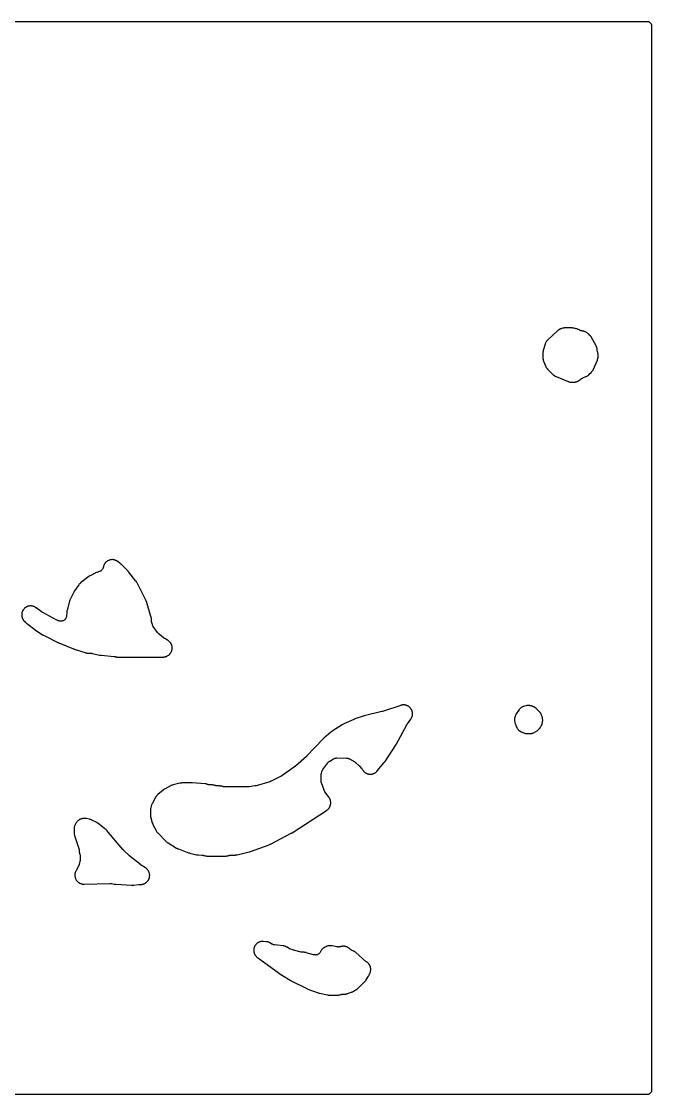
# Model space of a CAD drawing. Header units: millimetres. Extents: x 0 to 300, y 0 to 300.
# Drawn here: x 123.9 to 300.1, y -0.1 to 300.1 of the extents above; entities that cross this region are included whole.
import ezdxf

# ---------------------------------------------------------------- set-up
doc = ezdxf.new("R2010")
doc.units = ezdxf.units.MM
doc.layers.add('CUT', color=7, linetype='CONTINUOUS')

msp = doc.modelspace()

# ---------------------------------------------------------------- linework, layer by layer
at = {"layer": 'CUT'}
msp.add_lwpolyline([(1.1545, 300.0733), (298.8455, 300.0733), (298.9925, 300.0661), (299.1088, 300.0488), (299.2229, 300.0203), (299.3337, 299.9806), (299.44, 299.9303), (299.5409, 299.8699), (299.6354, 299.7998), (299.7225, 299.7208), (299.8015, 299.6337), (299.8716, 299.5392), (299.932, 299.4383), (299.9823, 299.332), (300.0219, 299.2212), (300.0505, 299.1071), (300.0678, 298.9908), (300.075, 298.8439), (300.075, 1.1545), (300.0678, 1.0075), (300.0505, 0.8912), (300.0219, 0.7771), (299.9823, 0.6663), (299.932, 0.56), (299.8716, 0.4591), (299.8015, 0.3646), (299.7225, 0.2775), (299.6354, 0.1985), (299.5409, 0.1284), (299.44, 0.068), (299.3337, 0.0177), (299.2229, -0.0219), (299.1088, -0.0505), (298.9925, -0.0678), (298.8455, -0.075), (1.1545, -0.075)], dxfattribs=at)
for points in [[(269.6963, 206.0201), (269.698, 205.9664), (269.7057, 205.8234), (269.7163, 205.7165), (269.7328, 205.6014), (269.7529, 205.4959), (269.7797, 205.3828), (269.8092, 205.2795), (269.8545, 205.1437), (269.8727, 205.0932), (270.3884, 203.7517), (270.4128, 203.6931), (270.4817, 203.5387), (270.5394, 203.4258), (270.6083, 203.3071), (270.6777, 203.2009), (270.7587, 203.0901), (270.8388, 202.9918), (270.9524, 202.8668), (270.9962, 202.821), (272.5137, 201.3175), (272.557, 201.2767), (272.675, 201.1708), (272.7674, 201.0958), (272.8713, 201.0198), (272.9706, 200.9543), (273.0815, 200.8889), (273.1868, 200.8337), (273.3306, 200.7671), (273.3852, 200.7434), (276.7703, 199.3753), (276.8218, 199.3559), (276.9602, 199.3072), (277.0656, 199.2755), (277.1811, 199.2464), (277.289, 199.2245), (277.4067, 199.2061), (277.5161, 199.1942), (277.6625, 199.185), (277.7175, 199.1828), (278.2114, 199.1743), (278.2769, 199.175), (278.4511, 199.1815), (278.5814, 199.1936), (278.7215, 199.2143), (278.8497, 199.2404), (279.0183, 199.2845), (279.0811, 199.3027), (279.1223, 199.3159), (279.1757, 199.3345), (279.3168, 199.3871), (279.4207, 199.4316), (279.5308, 199.485), (279.63, 199.539), (279.7345, 199.6025), (279.8282, 199.6656), (279.949, 199.7555), (279.9935, 199.7903), (280.3298, 200.0662), (280.3653, 200.0945), (280.3792, 200.1053), (280.4133, 200.1312), (280.4865, 200.1825), (280.4916, 200.1859), (280.6476, 200.2785), (280.6529, 200.2813), (280.7331, 200.3211), (280.7721, 200.3386), (280.7883, 200.3456), (280.8301, 200.3632), (281.7134, 200.7205), (281.7678, 200.7441), (281.9111, 200.8105), (282.0161, 200.8656), (282.1265, 200.9307), (282.2255, 200.9959), (282.329, 201.0716), (282.4211, 201.1462), (282.5388, 201.2515), (282.5819, 201.2921), (283.2817, 201.9839), (283.3224, 202.0262), (283.4281, 202.1414), (283.5031, 202.2316), (283.5793, 202.3331), (283.6451, 202.4301), (283.7111, 202.5386), (283.7671, 202.6416), (283.8349, 202.7824), (283.859, 202.8358), (284.9314, 205.3717), (284.9525, 205.4251), (285.0053, 205.5688), (285.0397, 205.6784), (285.0712, 205.7987), (285.095, 205.911), (285.1149, 206.0337), (285.1278, 206.1479), (285.1377, 206.3006), (285.1401, 206.3579), (285.1465, 206.7364), (285.1463, 206.7896), (285.1424, 206.9313), (285.1348, 207.0373), (285.1215, 207.1516), (285.1045, 207.2566), (285.0812, 207.3693), (285.055, 207.4723), (285.014, 207.6079), (284.9976, 207.6585), (284.9915, 207.6758), (284.961, 207.7709), (284.9592, 207.7772), (284.9144, 207.9716), (284.9133, 207.9781), (284.8992, 208.0754), (284.8944, 208.1222), (284.8927, 208.1415), (284.889, 208.1913), (284.8821, 208.3064), (284.8772, 208.364), (284.8606, 208.517), (284.8426, 208.6311), (284.8172, 208.7535), (284.7883, 208.8653), (284.7512, 208.9847), (284.7117, 209.0932), (284.6522, 209.2351), (284.6286, 209.2877), (284.6045, 209.3381), (284.5865, 209.3743), (284.5275, 209.4879), (284.5083, 209.5235), (283.2859, 211.6947), (283.2588, 211.7406), (283.1837, 211.8611), (283.1233, 211.949), (283.0539, 212.0411), (282.9861, 212.1232), (282.8909, 212.2285), (282.8543, 212.2673), (282.5613, 212.5639), (282.5153, 212.6081), (282.3898, 212.7224), (282.2911, 212.803), (282.1799, 212.8845), (282.0733, 212.9542), (281.9265, 213.0394), (281.8706, 213.0699), (281.5391, 213.2396), (281.4898, 213.2634), (281.3571, 213.3238), (281.2556, 213.3645), (281.1439, 213.4036), (281.0391, 213.4349), (280.9243, 213.4636), (280.8171, 213.4853), (280.6613, 213.5094), (280.6308, 213.5138), (280.6034, 213.5173), (280.5608, 213.5233), (280.4816, 213.5375), (280.4761, 213.5386), (280.3257, 213.5765), (280.1794, 213.6279), (280.1743, 213.63), (280.0993, 213.6624), (280.064, 213.6791), (280.0495, 213.6861), (280.0125, 213.7047), (279.6393, 213.8973), (279.5754, 213.9279), (279.4029, 214.0043), (279.2703, 214.054), (279.0901, 214.1096), (279.0219, 214.1285), (278.485, 214.26), (278.4161, 214.2747), (278.2315, 214.3086), (278.0916, 214.3259), (277.9044, 214.3379), (277.834, 214.3403), (275.9588, 214.3504), (275.9027, 214.3494), (275.7535, 214.3432), (275.6419, 214.3334), (275.5218, 214.3171), (275.4116, 214.2969), (275.2662, 214.2631), (275.212, 214.2492), (274.8609, 214.1502), (274.8065, 214.1335), (274.6626, 214.0854), (274.5564, 214.0443), (274.4438, 213.9944), (274.342, 213.9434), (274.2346, 213.883), (274.1381, 213.8226), (274.0369, 213.7523), (273.9466, 213.683), (273.8308, 213.5851), (273.7882, 213.5473), (271.0702, 211.0187), (271.0247, 210.9741), (270.9065, 210.8518), (270.8229, 210.7555), (270.738, 210.6466), (270.6651, 210.5419), (270.5923, 210.4247), (270.5309, 210.3129), (270.4709, 210.1885), (270.4217, 210.0709), (270.3646, 209.9108), (270.3448, 209.8502), (269.798, 208.0161), (269.7824, 207.9585), (269.7446, 207.8039), (269.722, 207.6866), (269.704, 207.5587), (269.6931, 207.4399), (269.6867, 207.281), (269.6857, 207.2213)], [(127.9919, 136.0708), (127.9448, 136.1048), (127.8171, 136.1922), (127.7182, 136.2531), (127.6082, 136.3138), (127.5039, 136.3648), (127.3885, 136.4145), (127.2798, 136.4553), (127.1601, 136.4936), (127.048, 136.5236), (126.9252, 136.5502), (126.8106, 136.5693), (126.6858, 136.5839), (126.57, 136.5918), (126.4444, 136.5942), (126.3283, 136.5909), (126.203, 136.5812), (126.0879, 136.5667), (125.9641, 136.5449), (125.8509, 136.5193), (125.7298, 136.4857), (125.6195, 136.4493), (125.5023, 136.4042), (125.3961, 136.3572), (125.2837, 136.301), (125.1826, 136.244), (125.0762, 136.1772), (124.981, 136.1107), (124.8815, 136.0339), (124.7932, 135.9585), (124.7017, 135.8724), (124.6211, 135.7889), (124.5383, 135.6944), (124.4661, 135.6034), (124.3928, 135.5014), (124.3298, 135.4039), (124.2667, 135.2952), (124.2134, 135.1921), (124.1611, 135.0778), (124.118, 134.97), (124.077, 134.8512), (124.0445, 134.7397), (124.0152, 134.6176), (123.9936, 134.5035), (123.9763, 134.379), (123.9658, 134.2634), (123.9606, 134.1379), (123.9614, 134.0218), (123.9683, 133.8963), (123.9803, 133.7808), (123.9993, 133.6566), (124.0224, 133.5428), (124.0533, 133.421), (124.0873, 133.31), (124.1298, 133.1918), (124.1744, 133.0846), (124.2281, 132.971), (124.2828, 132.8686), (124.3473, 132.7608), (124.4117, 132.6641), (124.4863, 132.563), (124.5597, 132.4731), (124.6631, 132.3581), (124.703, 132.3159), (124.9704, 132.0461), (125.0262, 131.9933), (125.2081, 131.8319), (125.2672, 131.7827), (127.5897, 129.9738), (127.6377, 129.9383), (127.7924, 129.8297), (127.8421, 129.7966), (129.9914, 128.4427), (130.0409, 128.4131), (130.2001, 128.3233), (130.251, 128.2961), (134.073, 126.3742), (134.1206, 126.3515), (134.2728, 126.2832), (134.3213, 126.2627), (138.492, 124.6061), (138.5243, 124.5938), (138.627, 124.5564), (138.6597, 124.545), (141.7299, 123.5258), (141.7841, 123.5092), (141.9294, 123.4685), (142.0398, 123.4431), (142.1604, 123.4213), (142.2727, 123.4064), (142.4231, 123.3937), (142.4796, 123.3903), (143.3818, 123.3566), (143.4238, 123.3546), (143.4402, 123.3536), (143.4798, 123.3507), (143.5623, 123.3418), (143.5946, 123.3376), (143.6766, 123.3248), (143.7156, 123.3173), (143.7317, 123.3141), (143.7728, 123.3052), (145.7228, 122.8602), (145.8055, 122.8443), (146.0686, 122.8034), (146.1522, 122.7934), (149.774, 122.4884), (149.8288, 122.4829), (149.8501, 122.4804), (149.9016, 122.4737), (150.0086, 122.4547), (150.0503, 122.4459), (150.1559, 122.4204), (150.2058, 122.4059), (150.2334, 122.3974), (150.243, 122.3944), (150.2756, 122.3842), (150.3096, 122.3741), (150.4752, 122.3275), (150.6031, 122.2989), (150.743, 122.2756), (150.8733, 122.2611), (151.0476, 122.2514), (151.1131, 122.2495), (163.0803, 122.2345), (163.1508, 122.2364), (163.3383, 122.2472), (163.4782, 122.2636), (163.663, 122.2963), (163.732, 122.3106), (164.0892, 122.3956), (164.1469, 122.4108), (164.2995, 122.4553), (164.4123, 122.4943), (164.532, 122.5425), (164.6402, 122.5925), (164.7546, 122.6524), (164.8573, 122.7129), (164.9652, 122.7838), (165.0614, 122.8542), (165.1617, 122.9355), (165.2505, 123.0151), (165.3422, 123.1059), (165.4227, 123.1939), (165.5049, 123.2934), (165.5762, 123.389), (165.6482, 123.4961), (165.7096, 123.5983), (165.7706, 123.712), (165.8216, 123.8198), (165.871, 123.9391), (165.9111, 124.0514), (165.9484, 124.1749), (165.9771, 124.2907), (166.0019, 124.4173), (166.019, 124.5354), (166.0312, 124.6638), (166.0365, 124.783), (166.0358, 124.912), (166.0293, 125.0311), (166.0158, 125.1595), (165.9975, 125.2773), (165.9713, 125.4037), (165.9414, 125.5191), (165.9028, 125.6423), (165.8616, 125.7542), (165.811, 125.8729), (165.7588, 125.9802), (165.6967, 126.0933), (165.6341, 126.1948), (165.5611, 126.3012), (165.4888, 126.396), (165.4055, 126.4946), (165.3241, 126.5818), (165.2315, 126.6717), (165.1419, 126.7504), (165.0408, 126.8306), (164.9438, 126.9), (164.8101, 126.9859), (164.7592, 127.0169), (163.9555, 127.4788), (163.8994, 127.5124), (163.8779, 127.5259), (163.823, 127.5615), (163.763, 127.6021), (163.7095, 127.6397), (163.689, 127.6547), (163.6368, 127.6942), (162.3569, 128.702), (162.3224, 128.7299), (162.3091, 128.7409), (162.2772, 128.768), (162.2126, 128.8271), (162.2083, 128.8312), (162.0866, 128.9604), (162.0827, 128.9649), (162.0275, 129.0329), (162.0024, 129.0664), (161.9922, 129.0803), (161.9664, 129.1164), (160.7674, 130.84), (160.7423, 130.8771), (160.7327, 130.8917), (160.7098, 130.9273), (160.6648, 131.0035), (160.6619, 131.0088), (160.5825, 131.1698), (160.5802, 131.1753), (160.5471, 131.2573), (160.5327, 131.2972), (160.527, 131.3137), (160.5128, 131.3563), (160.3523, 131.86), (160.3408, 131.8975), (160.3365, 131.9121), (160.3264, 131.9477), (160.3078, 132.0228), (160.3066, 132.0279), (160.2789, 132.1822), (160.2782, 132.1875), (160.2695, 132.2643), (160.2666, 132.3012), (160.2655, 132.3164), (160.2633, 132.3555), (160.2333, 132.9923), (160.2298, 133.0432), (160.2176, 133.1787), (160.2041, 133.2799), (160.1849, 133.3887), (160.1629, 133.4884), (160.128, 133.6199), (160.1138, 133.6689), (158.8257, 137.7989), (158.8102, 137.8452), (158.7664, 137.9678), (158.7298, 138.0583), (158.6763, 138.1769), (158.6553, 138.2209), (156.2214, 143.0709), (156.192, 143.1259), (156.1099, 143.2702), (156.0428, 143.3752), (155.9462, 143.5102), (155.9087, 143.5599), (153.9518, 146.0154), (153.9074, 146.068), (153.7621, 146.2303), (153.7147, 146.2803), (151.7439, 148.2423), (151.6948, 148.2884), (151.5357, 148.43), (151.4841, 148.4734), (150.8442, 148.9813), (150.7967, 149.0172), (150.6677, 149.1095), (150.5676, 149.1739), (150.4559, 149.2382), (150.35, 149.2923), (150.2325, 149.3452), (150.1217, 149.3886), (149.9996, 149.4295), (149.885, 149.4618), (149.7594, 149.4904), (149.6422, 149.5111), (149.5144, 149.5272), (149.3957, 149.5362), (149.267, 149.5395), (149.148, 149.5367), (149.0195, 149.5273), (148.9014, 149.5127), (148.7745, 149.4906), (148.6584, 149.4643), (148.5343, 149.4298), (148.4214, 149.3922), (148.3014, 149.3455), (148.1927, 149.2969), (148.0779, 149.2385), (147.9746, 149.1794), (147.8661, 149.11), (147.7692, 149.0409), (147.6681, 148.9611), (147.5785, 148.8827), (147.4859, 148.7933), (147.4044, 148.7065), (147.3211, 148.6083), (147.2487, 148.5138), (147.1755, 148.4078), (147.1128, 148.3067), (147.0504, 148.1939), (146.9981, 148.0871), (146.9472, 147.9687), (146.9057, 147.8572), (146.8668, 147.7344), (146.8365, 147.6193), (146.8054, 147.4714), (146.7737, 147.3299), (146.7241, 147.1735), (146.6624, 147.0301), (146.5868, 146.8936), (146.498, 146.7652), (146.3969, 146.6462), (146.2844, 146.5379), (146.1618, 146.4413), (146.0302, 146.3573), (145.8809, 146.2817), (145.8754, 146.2793), (145.794, 146.2454), (145.7545, 146.2307), (145.7381, 146.2248), (145.6958, 146.2102), (144.9388, 145.9597), (144.8578, 145.9297), (144.6054, 145.8254), (144.5269, 145.7897), (143.2481, 145.1505), (143.1948, 145.1222), (143.0548, 145.0432), (142.9528, 144.9787), (142.8215, 144.886), (142.7731, 144.85), (140.4494, 143.0292), (140.4056, 142.9932), (140.2911, 142.8944), (140.2088, 142.8163), (140.1238, 142.7277), (140.0493, 142.6422), (139.9555, 142.5237), (139.9214, 142.4785), (138.747, 140.8421), (138.7202, 140.8031), (138.6506, 140.6977), (138.6016, 140.6166), (138.5406, 140.506), (138.5186, 140.464), (137.566, 138.563), (137.5404, 138.5085), (137.4757, 138.3614), (137.4328, 138.2488), (137.3832, 138.0961), (137.3661, 138.0383), (136.6382, 135.3411), (136.6234, 135.2797), (136.5881, 135.1149), (136.5682, 134.99), (136.5504, 134.8225), (136.5455, 134.7595), (136.4976, 133.8542), (136.4947, 133.8094), (136.4934, 133.792), (136.4895, 133.7499), (136.4783, 133.6622), (136.4774, 133.6562), (136.4436, 133.4916), (136.397, 133.3421), (136.3358, 133.198), (136.2605, 133.0607), (136.1719, 132.9315), (136.071, 132.8118), (135.9585, 132.7028), (135.8358, 132.6055), (135.7041, 132.5208), (135.5645, 132.4498), (135.4186, 132.3929), (135.2677, 132.3509), (135.1134, 132.3241), (134.9572, 132.3128), (134.8007, 132.3171), (134.6341, 132.3384), (134.6281, 132.3394), (134.5415, 132.3572), (134.5004, 132.3672), (134.4835, 132.3716), (134.4402, 132.3833), (134.1879, 132.4549), (134.1412, 132.4689), (134.1232, 132.4745), (134.0796, 132.4888), (133.9897, 132.5224), (133.9547, 132.5366), (133.8668, 132.575), (133.8255, 132.5951), (133.8086, 132.6036), (133.7654, 132.626), (129.6861, 134.8181), (129.6554, 134.8349), (129.6435, 134.8416), (129.6149, 134.8581), (129.556, 134.8943), (129.5331, 134.909), (129.4757, 134.9475), (129.4488, 134.9667), (129.4378, 134.9747), (129.4097, 134.9956)], [(160.0347, 80.0041), (160.0202, 79.9321), (159.9875, 79.7393), (159.9718, 79.5933), (159.9629, 79.398), (159.9618, 79.3246), (159.9819, 78.0373), (159.9839, 77.9855), (159.992, 77.8474), (160.0026, 77.7442), (160.0188, 77.6331), (160.0383, 77.5312), (160.0701, 77.3967), (160.0831, 77.3465), (160.4781, 75.9467), (160.4953, 75.8909), (160.5447, 75.7436), (160.5872, 75.6349), (160.6506, 75.4931), (160.6758, 75.4405), (161.5204, 73.7757), (161.5502, 73.7205), (161.6336, 73.5755), (161.7018, 73.4701), (161.7814, 73.3601), (161.8602, 73.2624), (161.9718, 73.1379), (162.0149, 73.0923), (164.3805, 70.7172), (164.4321, 70.6685), (164.5731, 70.5427), (164.6844, 70.4547), (164.8393, 70.3464), (164.8986, 70.3076), (167.2604, 68.8567), (167.3128, 68.8263), (167.4543, 68.749), (167.5632, 68.6963), (167.7117, 68.6336), (167.768, 68.6115), (170.6182, 67.5739), (170.6785, 67.5538), (170.8708, 67.4951), (170.932, 67.4781), (172.8227, 67.009), (172.883, 66.9956), (173.0445, 66.9643), (173.1667, 66.947), (173.3305, 66.9324), (173.3921, 66.9285), (174.3323, 66.8933), (174.3728, 66.8914), (174.3886, 66.8904), (174.4268, 66.8877), (174.5064, 66.8793), (174.5119, 66.8786), (174.6718, 66.8507), (174.6772, 66.8495), (174.7549, 66.8304), (174.7918, 66.82), (174.8069, 66.8156), (174.8458, 66.8037), (174.971, 66.7638), (175.028, 66.7472), (175.181, 66.7067), (175.2972, 66.6821), (175.424, 66.6616), (175.5421, 66.6486), (175.7, 66.639), (175.7593, 66.6369), (177.6632, 66.6155), (177.6727, 66.6154), (177.706, 66.6153), (177.7175, 66.6153), (180.9612, 66.6356), (181.0174, 66.6373), (181.1672, 66.6453), (181.2792, 66.6565), (181.3997, 66.6744), (181.5101, 66.696), (181.6557, 66.7318), (181.71, 66.7465), (181.9287, 66.8112), (181.9662, 66.8219), (181.9808, 66.8258), (182.0163, 66.8351), (182.0911, 66.8521), (182.0963, 66.8531), (182.25, 66.8776), (182.2552, 66.8782), (182.3316, 66.8853), (182.3683, 66.8876), (182.3834, 66.8883), (182.4223, 66.8898), (183.6264, 66.9238), (183.6855, 66.927), (183.8427, 66.9392), (183.9602, 66.9542), (184.1154, 66.9818), (184.1734, 66.9936), (187.5744, 67.7741), (187.6486, 67.7936), (187.8812, 67.8629), (187.954, 67.8871), (193.1652, 69.8096), (193.2375, 69.839), (193.4631, 69.9393), (193.5334, 69.9734), (199.3386, 73.0218), (199.3863, 73.0482), (199.5352, 73.1353), (199.5817, 73.1639), (209.2119, 79.3965), (209.2619, 79.4307), (209.3929, 79.5252), (209.4875, 79.601), (209.5855, 79.688), (209.6719, 79.7729), (209.7607, 79.8693), (209.8381, 79.9625), (209.9167, 80.0675), (209.9844, 80.168), (210.052, 80.2803), (210.1091, 80.3871), (210.1651, 80.5057), (210.2112, 80.6177), (210.2549, 80.7413), (210.2894, 80.8574), (210.3204, 80.9848), (210.3431, 81.1038), (210.3611, 81.2336), (210.3717, 81.3543), (210.3765, 81.4853), (210.3749, 81.6065), (210.3665, 81.7373), (210.3526, 81.8577), (210.3311, 81.987), (210.3051, 82.1053), (210.2706, 82.2318), (210.2329, 82.3469), (210.1859, 82.4693), (210.1367, 82.58), (210.0776, 82.697), (210.0175, 82.8022), (209.9305, 82.9382), (209.8966, 82.9884), (208.7499, 84.5957), (208.726, 84.6301), (208.7168, 84.6436), (208.695, 84.6765), (208.6519, 84.7469), (208.649, 84.7518), (208.5717, 84.9004), (208.5693, 84.9055), (208.5364, 84.9812), (208.5219, 85.018), (208.5161, 85.0332), (208.5017, 85.0725), (207.7747, 87.1251), (207.7583, 87.1736), (207.7522, 87.1925), (207.7381, 87.2386), (207.7126, 87.3362), (207.7111, 87.3429), (207.6765, 87.5444), (207.6758, 87.5512), (207.6672, 87.6517), (207.6652, 87.6999), (207.6647, 87.7198), (207.664, 87.7709), (207.6651, 89.1323), (207.6656, 89.1759), (207.666, 89.1929), (207.6676, 89.234), (207.6739, 89.3199), (207.6745, 89.3257), (207.6999, 89.4984), (207.7011, 89.5041), (207.7198, 89.5881), (207.7302, 89.628), (207.7346, 89.6443), (207.7467, 89.6863), (207.9122, 90.2373), (207.9273, 90.2851), (207.9334, 90.3036), (207.9489, 90.3483), (207.9852, 90.4403), (207.9878, 90.4464), (208.0766, 90.6261), (208.0799, 90.6319), (208.131, 90.7166), (208.1571, 90.756), (208.1681, 90.7721), (208.1969, 90.8132), (209.544, 92.6754), (209.5717, 92.7127), (209.5827, 92.727), (209.6097, 92.7615), (209.669, 92.8314), (209.6732, 92.836), (209.7957, 92.9596), (209.9303, 93.0699), (209.9354, 93.0736), (210.0105, 93.126), (210.0474, 93.1496), (210.0628, 93.1592), (210.1025, 93.1832), (211.1933, 93.8242), (211.2287, 93.8445), (211.2425, 93.8522), (211.2764, 93.8706), (211.3483, 93.9066), (211.3533, 93.9089), (211.4944, 93.9678), (211.6303, 94.0105), (211.7696, 94.0407), (211.9213, 94.0595), (211.9267, 94.06), (212.0071, 94.0644), (212.0456, 94.0652), (212.0614, 94.0654), (212.1022, 94.0653), (214.7642, 94.0311), (214.8104, 94.03), (214.8283, 94.0293), (214.8718, 94.027), (214.9625, 94.0189), (214.9687, 94.0182), (215.1392, 93.9894), (215.2946, 93.9465), (215.4557, 93.8836), (215.4614, 93.8811), (215.5434, 93.8415), (215.5819, 93.8211), (215.5976, 93.8125), (215.6379, 93.7898), (217.0709, 92.9576), (217.1123, 92.9328), (217.1282, 92.923), (217.1666, 92.8986), (217.2447, 92.8443), (217.2748, 92.8222), (217.3499, 92.7639), (217.3847, 92.7346), (217.3989, 92.7223), (217.4349, 92.6903), (218.2476, 91.9473), (218.2797, 91.9173), (218.292, 91.9055), (218.3233, 91.8746), (218.3577, 91.84), (218.3883, 91.8084), (218.4, 91.796), (218.4298, 91.7637), (219.0728, 91.0488), (219.1002, 91.0176), (219.1107, 91.0054), (219.1358, 90.9754), (219.1862, 90.911), (219.1895, 90.9066), (219.2823, 90.7692), (219.3006, 90.7393), (219.3332, 90.6887), (219.4235, 90.5563), (219.4962, 90.4604), (219.5799, 90.3608), (219.6618, 90.2727), (219.755, 90.182), (219.8453, 90.1025), (219.9471, 90.0215), (220.0449, 89.9515), (220.1544, 89.8811), (220.2587, 89.8213), (220.3746, 89.7622), (220.4844, 89.7131), (220.6057, 89.6659), (220.7198, 89.628), (220.8452, 89.5932), (220.9625, 89.5669), (221.0908, 89.5448), (221.2101, 89.5304), (221.34, 89.5213), (221.4602, 89.5189), (221.5903, 89.5228), (221.7101, 89.5325), (221.8391, 89.5494), (221.9574, 89.571), (222.0841, 89.6008), (222.1997, 89.6341), (222.3227, 89.6764), (222.4344, 89.7211), (222.5526, 89.7755), (222.6592, 89.8312), (222.7714, 89.8971), (222.8718, 89.9632), (222.9769, 90.04), (223.0702, 90.1158), (223.167, 90.2028), (223.2523, 90.2875), (223.3602, 90.406), (223.3995, 90.4514), (225.3502, 92.8223), (225.3919, 92.876), (225.5188, 93.0494), (225.5574, 93.1053), (228.6316, 97.8463), (228.6547, 97.8835), (228.7259, 98.0026), (228.7477, 98.0406), (231.67, 103.3615), (231.6956, 103.4066), (231.7058, 103.424), (231.7327, 103.4683), (231.7632, 103.517), (231.7914, 103.5605), (231.8025, 103.5773), (231.832, 103.62), (232.7692, 104.94), (232.8016, 104.988), (232.8848, 105.118), (232.9425, 105.2185), (232.9995, 105.3301), (233.0472, 105.4356), (233.0932, 105.5522), (233.1305, 105.6618), (233.1651, 105.7823), (233.1916, 105.895), (233.2144, 106.0182), (233.23, 106.133), (233.2408, 106.2578), (233.2452, 106.3735), (233.2439, 106.4988), (233.2372, 106.6145), (233.2238, 106.7391), (233.206, 106.8535), (233.1807, 106.9762), (233.1519, 107.0884), (233.1149, 107.2081), (233.0754, 107.317), (233.027, 107.4326), (232.9772, 107.5371), (232.9179, 107.6475), (232.8583, 107.7468), (232.7886, 107.851), (232.7197, 107.944), (232.6403, 108.041), (232.5627, 108.127), (232.4744, 108.2159), (232.3889, 108.294), (232.2924, 108.3739), (232.1997, 108.4434), (232.096, 108.5137), (231.9971, 108.5739), (231.887, 108.6338), (231.7828, 108.6843), (231.6674, 108.7333), (231.5588, 108.7735), (231.4393, 108.8112), (231.3273, 108.8407), (231.2047, 108.8667), (231.0904, 108.8852), (230.9659, 108.8993), (230.8503, 108.9067), (230.725, 108.9088), (230.6093, 108.905), (230.4844, 108.8949), (230.3695, 108.8801), (230.2462, 108.858), (230.1333, 108.8321), (229.9847, 108.7904), (229.9294, 108.7735), (224.8783, 107.0894), (224.8423, 107.0778), (224.8283, 107.0734), (224.7921, 107.0626), (224.7517, 107.051), (224.7153, 107.041), (224.7011, 107.0372), (224.6645, 107.0279), (219.7305, 105.8319), (219.6818, 105.819), (219.5285, 105.7749), (219.4804, 105.76), (217.1436, 104.9809), (217.0847, 104.9595), (216.8999, 104.8869), (216.8421, 104.8625), (213.9966, 103.5699), (213.9191, 103.5313), (213.6785, 103.4003), (213.604, 103.3562), (210.7639, 101.5327), (210.6967, 101.4863), (210.4892, 101.3322), (210.4254, 101.2813), (208.4576, 99.6005), (208.4112, 99.5587), (208.268, 99.4229), (208.2239, 99.3788), (203.7315, 94.6514), (203.7051, 94.6243), (203.6948, 94.6138), (203.6679, 94.5872), (203.6377, 94.5581), (203.6103, 94.5321), (203.5995, 94.5221), (203.5715, 94.4966), (200.5284, 91.7905), (200.4884, 91.756), (200.4727, 91.7428), (200.4316, 91.7094), (200.3856, 91.6731), (200.3436, 91.6409), (200.3271, 91.6287), (200.2842, 91.5978), (196.671, 89.0759), (196.6166, 89.0394), (196.5952, 89.0255), (196.5394, 88.991), (196.4769, 88.9538), (196.4199, 88.9214), (196.3976, 88.9091), (196.3395, 88.8787), (193.6974, 87.558), (193.66, 87.5399), (193.6454, 87.533), (193.6096, 87.5166), (193.5339, 87.4851), (193.5038, 87.4734), (193.4266, 87.4454), (193.3893, 87.4333), (193.3738, 87.4285), (193.334, 87.4166), (189.4911, 86.3177), (189.4395, 86.3038), (189.4194, 86.2986), (189.3674, 86.2862), (189.3095, 86.2734), (189.2571, 86.2625), (189.2367, 86.2586), (189.1841, 86.2493), (187.5568, 85.9872), (187.5209, 85.9818), (187.5069, 85.9798), (187.4729, 85.9754), (187.4016, 85.9683), (187.3735, 85.9661), (187.3019, 85.9619), (187.2676, 85.9609), (187.2535, 85.9606), (187.2171, 85.9603), (180.8258, 85.9723), (180.7796, 85.973), (180.7617, 85.9735), (180.7182, 85.9753), (180.6275, 85.9824), (180.6213, 85.9831), (180.439, 86.0117), (180.433, 86.013), (180.3444, 86.0339), (180.3025, 86.0456), (180.2853, 86.0506), (180.2411, 86.0641), (180.1267, 86.1007), (180.0744, 86.1162), (179.9342, 86.1541), (179.8277, 86.1778), (179.7115, 86.1981), (179.6034, 86.212), (179.4587, 86.224), (179.4043, 86.2272), (178.6174, 86.2564), (178.576, 86.2584), (178.5599, 86.2594), (178.5209, 86.2622), (178.4396, 86.2709), (178.4341, 86.2716), (178.2812, 86.2987), (178.1314, 86.3397), (178.1166, 86.3445), (178.0842, 86.3553), (178.0618, 86.3631), (178.031, 86.3733), (177.8658, 86.4253), (177.7399, 86.4577), (177.602, 86.4852), (177.4735, 86.5037), (177.3011, 86.519), (177.2362, 86.523), (176.595, 86.5452), (176.5536, 86.5471), (176.5376, 86.5481), (176.4986, 86.5508), (176.4175, 86.5592), (176.4119, 86.5599), (176.2592, 86.5865), (176.1096, 86.627), (176.1043, 86.6288), (176.0261, 86.6559), (176.0037, 86.6642), (175.9622, 86.6788), (175.8435, 86.7181), (175.7377, 86.7479), (175.6048, 86.7787), (175.4857, 86.8001), (175.3259, 86.8206), (175.2657, 86.8268), (171.6218, 87.1079), (171.5648, 87.1109), (171.3841, 87.1162), (171.3269, 87.1165), (168.815, 87.0707), (168.7507, 87.0678), (168.5795, 87.0555), (168.4517, 87.0394), (168.2829, 87.0088), (168.2198, 86.9956), (166.3547, 86.553), (166.2864, 86.5347), (166.1059, 86.4804), (165.9731, 86.4318), (165.8003, 86.3567), (165.7364, 86.3267), (164.0413, 85.4682), (163.9779, 85.4337), (163.8118, 85.3365), (163.6917, 85.2563), (163.5386, 85.14), (163.4824, 85.0946), (162.0747, 83.8857), (162.0353, 83.8502), (161.9322, 83.7535), (161.8581, 83.6775), (161.7817, 83.5919), (161.7147, 83.5097), (161.6461, 83.4177), (161.5866, 83.3299), (161.5125, 83.2096), (161.4857, 83.1638), (160.4398, 81.2833), (160.4139, 81.2341), (160.3479, 81.1012), (160.303, 80.9993), (160.2596, 80.8869), (160.2244, 80.7813), (160.184, 80.6386), (160.1701, 80.5847)], [(261.7864, 104.5389), (261.7888, 104.4818), (261.7988, 104.3298), (261.8118, 104.2162), (261.8316, 104.0942), (261.8553, 103.9824), (261.8866, 103.8627), (261.9208, 103.7537), (261.9732, 103.6107), (261.9942, 103.5576), (262.3564, 102.6989), (262.3821, 102.6422), (262.4545, 102.4927), (262.5145, 102.3835), (262.5856, 102.2689), (262.6566, 102.1666), (262.7392, 102.06), (262.8205, 101.9656), (262.9136, 101.8681), (263.0043, 101.7826), (263.107, 101.6954), (263.206, 101.6197), (263.3173, 101.5436), (263.4236, 101.4786), (263.5422, 101.4144), (263.6547, 101.3609), (263.808, 101.2974), (263.8662, 101.275), (264.5662, 101.0269), (264.6307, 101.0061), (264.8041, 100.9555), (264.9361, 100.9249), (265.0805, 100.8999), (265.2151, 100.8844), (265.3953, 100.8739), (265.463, 100.8719), (265.9801, 100.871), (266.0436, 100.8726), (266.2127, 100.8813), (266.339, 100.8945), (266.4747, 100.916), (266.5989, 100.9425), (266.7316, 100.9782), (266.8523, 101.0177), (266.9805, 101.0672), (267.0963, 101.1192), (267.2468, 101.1966), (267.3024, 101.2271), (267.9093, 101.5808), (267.9533, 101.6077), (268.0689, 101.6819), (268.1532, 101.7412), (268.2415, 101.8093), (268.3204, 101.8757), (268.4215, 101.9685), (268.4587, 102.0041), (268.5618, 102.1073), (268.6027, 102.1502), (268.7089, 102.2674), (268.7841, 102.3592), (268.8781, 102.4862), (268.9122, 102.5348), (269.143, 102.8814), (269.1713, 102.9258), (269.2439, 103.046), (269.2944, 103.1385), (269.3446, 103.2409), (269.3868, 103.3374), (269.4373, 103.4684), (269.4552, 103.518), (269.4947, 103.6355), (269.5128, 103.6945), (269.5571, 103.8527), (269.5841, 103.973), (269.6067, 104.1045), (269.6213, 104.2269), (269.6323, 104.3908), (269.6349, 104.4523), (269.6384, 104.677), (269.6379, 104.7357), (269.6327, 104.8921), (269.6231, 105.0091), (269.6065, 105.135), (269.5855, 105.2505), (269.5567, 105.3742), (269.5245, 105.4871), (269.4743, 105.6352), (269.4541, 105.6903), (269.2594, 106.184), (269.2363, 106.2387), (269.171, 106.3828), (269.1168, 106.4884), (269.0525, 106.5996), (268.9881, 106.6993), (268.9131, 106.8036), (268.8392, 106.8965), (268.7347, 107.0152), (268.6944, 107.0587), (268.2029, 107.5641), (268.1598, 107.6063), (268.0421, 107.7157), (267.9498, 107.7933), (267.8217, 107.8903), (267.7728, 107.9255), (267.3196, 108.2344), (267.2724, 108.265), (267.1446, 108.3436), (267.0461, 108.398), (266.9368, 108.4518), (266.8336, 108.4967), (266.6935, 108.5501), (266.6405, 108.5689), (266.5252, 108.6067), (266.4655, 108.6245), (266.3051, 108.6681), (266.1831, 108.6944), (266.0499, 108.716), (265.926, 108.7296), (265.7601, 108.739), (265.6978, 108.7409), (265.6557, 108.7412), (265.6061, 108.7404), (265.4741, 108.7356), (265.3753, 108.7279), (265.2688, 108.7152), (265.171, 108.6993), (265.0417, 108.6729), (264.9933, 108.662), (264.514, 108.5432), (264.4512, 108.5259), (264.2852, 108.475), (264.1629, 108.4302), (264.0334, 108.3746), (263.9167, 108.3168), (263.7759, 108.2371), (263.6678, 108.1682), (263.5409, 108.0774), (263.4423, 107.9987), (263.3402, 107.908), (263.2505, 107.8194), (263.1585, 107.7185), (263.0785, 107.621), (262.979, 107.4856), (262.943, 107.4338), (262.2647, 106.4019), (262.2361, 106.3563), (262.1628, 106.233), (262.112, 106.1381), (262.0617, 106.0331), (262.0195, 105.9341), (261.9694, 105.7998), (261.9517, 105.749), (261.9128, 105.6284), (261.8942, 105.565), (261.8494, 105.3947), (261.8229, 105.2652), (261.8019, 105.1238), (261.7898, 104.9922), (261.7832, 104.8163), (261.7826, 104.7503)], [(139.2761, 62.7054), (139.2437, 62.655), (139.1606, 62.5186), (139.1035, 62.4132), (139.0474, 62.2962), (139.0011, 62.1857), (138.957, 62.0638), (138.9219, 61.9492), (138.8901, 61.8235), (138.8666, 61.7059), (138.8476, 61.5777), (138.836, 61.4584), (138.8298, 61.3289), (138.8301, 61.209), (138.8369, 61.0795), (138.8492, 60.9603), (138.8689, 60.8321), (138.893, 60.7148), (138.9253, 60.5892), (138.961, 60.4748), (139.0057, 60.3531), (139.0526, 60.2428), (139.1093, 60.1261), (139.167, 60.0211), (139.235, 59.9107), (139.3029, 59.8119), (139.3815, 59.7088), (139.4589, 59.6173), (139.5475, 59.5226), (139.6336, 59.4392), (139.7312, 59.3538), (139.8252, 59.2795), (139.9308, 59.2042), (140.0317, 59.1397), (140.1443, 59.0753), (140.2512, 59.0211), (140.3697, 58.9683), (140.4814, 58.9251), (140.6045, 58.8843), (140.72, 58.8524), (140.8466, 58.8242), (140.9647, 58.804), (141.0935, 58.7885), (141.213, 58.7802), (141.3727, 58.7771), (141.4326, 58.7774), (148.5639, 58.9932), (148.6169, 58.9941), (148.6374, 58.9941), (148.6873, 58.9934), (148.7915, 58.9873), (148.8323, 58.9838), (148.9359, 58.9716), (148.9852, 58.9636), (149.0055, 58.96), (149.0574, 58.95), (149.8524, 58.7846), (149.9361, 58.7703), (150.2022, 58.7344), (150.2866, 58.726), (154.7095, 58.4444), (154.7718, 58.442), (154.9378, 58.4401), (155.0623, 58.4451), (155.2276, 58.4604), (155.2895, 58.4677), (156.6779, 58.6693), (156.7411, 58.6773), (156.7657, 58.68), (156.8291, 58.6858), (156.8994, 58.691), (156.963, 58.6945), (156.9877, 58.6955), (157.0514, 58.6968), (157.228, 58.6972), (157.2875, 58.6989), (157.4458, 58.7071), (157.5641, 58.7192), (157.6913, 58.7386), (157.8079, 58.7624), (157.9325, 58.7943), (158.0461, 58.8294), (158.167, 58.8735), (158.2766, 58.9198), (158.3926, 58.9756), (158.497, 59.0324), (158.6069, 59.0995), (158.7052, 59.1664), (158.8078, 59.244), (158.8991, 59.3203), (158.9935, 59.4077), (159.0767, 59.4926), (159.1621, 59.5889), (159.2365, 59.6817), (159.3119, 59.786), (159.3768, 59.8856), (159.4415, 59.9969), (159.4962, 60.1025), (159.5496, 60.2196), (159.5935, 60.3301), (159.6351, 60.4519), (159.6679, 60.5662), (159.6971, 60.6915), (159.7185, 60.8085), (159.7352, 60.9361), (159.7448, 61.0546), (159.7489, 61.1832), (159.7467, 61.3021), (159.738, 61.4305), (159.7241, 61.5486), (159.7027, 61.6755), (159.6772, 61.7917), (159.6433, 61.9158), (159.6064, 62.0289), (159.5605, 62.1491), (159.5125, 62.2579), (159.4549, 62.373), (159.3964, 62.4766), (159.3277, 62.5854), (159.2593, 62.6826), (159.1801, 62.7841), (159.1024, 62.8741), (159.0136, 62.9672), (158.9274, 63.0491), (158.8298, 63.133), (158.7358, 63.2059), (158.606, 63.2968), (158.5565, 63.3297), (157.3999, 64.0567), (157.3551, 64.0859), (157.3379, 64.0974), (157.2939, 64.1278), (157.2457, 64.1623), (157.2027, 64.194), (157.1862, 64.2066), (157.1441, 64.2396), (154.305, 66.5355), (154.2745, 66.5607), (154.2627, 66.5707), (154.2327, 66.5966), (154.1997, 66.6258), (154.1703, 66.6524), (154.159, 66.6628), (154.1302, 66.6901), (152.456, 68.3075), (152.4251, 68.3381), (152.4132, 68.3501), (152.383, 68.3814), (152.35, 68.4166), (152.3206, 68.4486), (152.3093, 68.4612), (152.2807, 68.494), (147.7, 73.8666), (147.6561, 73.9154), (147.5356, 74.042), (147.4401, 74.1319), (147.3065, 74.2446), (147.2553, 74.2855), (145.2147, 75.8242), (145.1705, 75.856), (145.0508, 75.9381), (144.9582, 75.9955), (144.8316, 76.0663), (144.7835, 76.0918), (143.6109, 76.6794), (143.5648, 76.7013), (143.4408, 76.757), (143.3461, 76.7947), (143.242, 76.8312), (143.1444, 76.8608), (143.0129, 76.8947), (142.9632, 76.9064), (142.0884, 77.0925), (142.0212, 77.1048), (141.8415, 77.1324), (141.7057, 77.1455), (141.5241, 77.1526), (141.4559, 77.1533), (141.3799, 77.1519), (141.3224, 77.1495), (141.1693, 77.1394), (141.055, 77.1263), (140.932, 77.1063), (140.8195, 77.0823), (140.6991, 77.0506), (140.5893, 77.0159), (140.4725, 76.9728), (140.3666, 76.9278), (140.2544, 76.8737), (140.1533, 76.8187), (140.0468, 76.7541), (139.9514, 76.6897), (139.8516, 76.6152), (139.7629, 76.542), (139.6494, 76.4389), (139.6077, 76.3992), (139.5158, 76.3073), (139.472, 76.2611), (139.3586, 76.135), (139.2786, 76.0359), (139.1979, 75.9244), (139.1289, 75.8174), (139.0446, 75.6703), (139.0145, 75.6143), (138.8976, 75.3824), (138.8738, 75.3324), (138.8134, 75.1975), (138.7729, 75.0944), (138.7342, 74.9808), (138.7033, 74.8744), (138.6753, 74.7578), (138.6543, 74.6489), (138.6372, 74.5302), (138.6264, 74.4199), (138.6188, 74.2724), (138.6173, 74.2171), (138.6122, 73.2251), (138.6136, 73.1611), (138.6218, 72.9908), (138.6348, 72.8634), (138.6562, 72.7266), (138.6826, 72.6014), (138.7267, 72.4367), (138.7449, 72.3754), (139.9282, 68.7441), (139.9395, 68.708), (139.9438, 68.6939), (139.9537, 68.6597), (139.9723, 68.5875), (139.9735, 68.5826), (140.0019, 68.4341), (140.0026, 68.4291), (140.012, 68.3552), (140.0154, 68.3197), (140.0166, 68.305), (140.0194, 68.2673), (140.0392, 67.9527), (140.0444, 67.8942), (140.0618, 67.7388), (140.0806, 67.6229), (140.1071, 67.4987), (140.1371, 67.3852), (140.1845, 67.2362), (140.2036, 67.1807), (140.2076, 67.17), (140.2213, 67.1318), (140.247, 67.0511), (140.2487, 67.0456), (140.2865, 66.8892), (140.3092, 66.7299), (140.3097, 66.7242), (140.3157, 66.6397), (140.3171, 66.5992), (140.3174, 66.5825), (140.3179, 66.5395), (140.3166, 65.7058), (140.3157, 65.6529), (140.3151, 65.6323), (140.3128, 65.5825), (140.3035, 65.4785), (140.2986, 65.4378), (140.2831, 65.3346), (140.2736, 65.2856), (140.2693, 65.2655), (140.2577, 65.2138), (140.0362, 64.2966), (140.0234, 64.2468), (140.0182, 64.2275), (140.0048, 64.1809), (139.9726, 64.0847), (139.9589, 64.0473), (139.9213, 63.9531), (139.9014, 63.9089), (139.8929, 63.8908), (139.8705, 63.8445), (139.4226, 62.9531), (139.4072, 62.9231), (139.4011, 62.9115), (139.386, 62.8834), (139.3528, 62.8257), (139.3393, 62.8033), (139.304, 62.7468), (139.2863, 62.7203)], [(191.6181, 42.7496), (191.5601, 42.7539), (191.4052, 42.7615), (191.2888, 42.7616), (191.1631, 42.7556), (191.0473, 42.7444), (190.9227, 42.7263), (190.8085, 42.7039), (190.6863, 42.6738), (190.5748, 42.6405), (190.4561, 42.5986), (190.3484, 42.5547), (190.2342, 42.5016), (190.1313, 42.4474), (190.0228, 42.3835), (189.9256, 42.3196), (189.8238, 42.2454), (189.7332, 42.1725), (189.6391, 42.0888), (189.556, 42.0074), (189.4705, 41.915), (189.3957, 41.8259), (189.3195, 41.7257), (189.2536, 41.6298), (189.1875, 41.5227), (189.1312, 41.4209), (189.0758, 41.3078), (189.0296, 41.201), (188.9854, 41.0832), (188.9498, 40.9724), (188.9172, 40.8508), (188.8925, 40.7371), (188.8718, 40.6129), (188.8583, 40.4974), (188.8497, 40.3718), (188.8474, 40.2555), (188.851, 40.1296), (188.86, 40.0136), (188.8758, 39.8887), (188.896, 39.7741), (188.9238, 39.6514), (188.955, 39.5393), (188.9945, 39.4198), (189.0364, 39.3112), (189.0874, 39.1961), (189.1396, 39.0921), (189.2014, 38.9825), (189.2634, 38.884), (189.3356, 38.7809), (189.4069, 38.6889), (189.4887, 38.5933), (189.5686, 38.5086), (189.6593, 38.4213), (189.7469, 38.3448), (189.8685, 38.2487), (189.915, 38.2137), (196.7109, 33.3552), (196.7416, 33.334), (196.8398, 33.2683), (196.8712, 33.248), (199.0414, 31.8921), (199.0893, 31.8637), (199.243, 31.7773), (199.2921, 31.7511), (203.6577, 29.5575), (203.7233, 29.527), (203.9335, 29.4367), (204.0007, 29.4103), (206.8569, 28.3834), (206.9323, 28.359), (207.1733, 28.29), (207.2501, 28.2707), (209.4625, 27.792), (209.5234, 27.7805), (209.6862, 27.754), (209.8093, 27.7404), (209.9739, 27.7308), (210.0358, 27.7288), (212.14, 27.7148), (212.1961, 27.7158), (212.3455, 27.7218), (212.4573, 27.7315), (212.5776, 27.7477), (212.6879, 27.7678), (212.8336, 27.8015), (212.8879, 27.8154), (213.2012, 27.9034), (213.2505, 27.9165), (213.2697, 27.9213), (213.3166, 27.9324), (213.4154, 27.9512), (213.4543, 27.9576), (213.5541, 27.9708), (213.602, 27.9751), (213.6217, 27.9766), (213.6727, 27.9797), (214.2937, 28.009), (214.3486, 28.0128), (214.4946, 28.0264), (214.6035, 28.0417), (214.7206, 28.0635), (214.8276, 28.0886), (214.9686, 28.1286), (215.0212, 28.1448), (216.1435, 28.5195), (216.2115, 28.5445), (216.3906, 28.6165), (216.5214, 28.6786), (216.6904, 28.7716), (216.7527, 28.8084), (217.6739, 29.3907), (217.7292, 29.4278), (217.8737, 29.5307), (217.9776, 29.6139), (218.1097, 29.7322), (218.1581, 29.7779), (219.9133, 31.5339), (219.9584, 31.5816), (220.0752, 31.7119), (220.1573, 31.8144), (220.259, 31.9566), (220.2957, 32.011), (220.9446, 33.0316), (220.9704, 33.0742), (221.037, 33.1891), (221.0833, 33.2774), (221.14, 33.3974), (221.1604, 33.4428), (221.3531, 33.8984), (221.3743, 33.952), (221.4273, 34.0963), (221.4618, 34.2064), (221.4934, 34.3272), (221.5172, 34.44), (221.5371, 34.5633), (221.5499, 34.6779), (221.5579, 34.8025), (221.5597, 34.9178), (221.5556, 35.0426), (221.5463, 35.1575), (221.5303, 35.2813), (221.51, 35.3949), (221.4822, 35.5165), (221.4511, 35.6276), (221.4117, 35.7461), (221.3701, 35.8536), (221.3195, 35.9678), (221.2678, 36.0708), (221.2065, 36.1796), (221.1451, 36.2772), (221.0736, 36.3796), (221.0031, 36.4709), (220.9222, 36.5659), (220.8432, 36.65), (220.7535, 36.7368), (220.6669, 36.8129), (220.5467, 36.9087), (220.5008, 36.9435), (220.4551, 36.9765), (220.3917, 37.0244), (220.3621, 37.0484), (220.35, 37.0584), (220.3193, 37.0844), (217.3498, 39.6596), (217.2967, 39.703), (217.1522, 39.8146), (217.039, 39.892), (216.9121, 39.9686), (216.7909, 40.0326), (216.6249, 40.1085), (216.5618, 40.1352), (216.3772, 40.2071), (216.3364, 40.2236), (216.3206, 40.2302), (216.2826, 40.2467), (216.2043, 40.284), (216.1991, 40.2866), (216.056, 40.3682), (215.9307, 40.4569), (215.8062, 40.5647), (215.7977, 40.5728), (215.7601, 40.6098), (215.7415, 40.6286), (215.7178, 40.652), (215.6123, 40.7531), (215.5268, 40.8277), (215.4306, 40.9038), (215.3385, 40.9699), (215.2355, 41.0366), (215.1376, 41.0937), (215.0288, 41.1504), (214.9259, 41.198), (214.8122, 41.2442), (214.7053, 41.2819), (214.5878, 41.3172), (214.4778, 41.3446), (214.3575, 41.3686), (214.2454, 41.3856), (214.1233, 41.3981), (214.0101, 41.4044), (213.8874, 41.4054), (213.7742, 41.4009), (213.6519, 41.3903), (213.5396, 41.3752), (213.4189, 41.3531), (213.3084, 41.3275), (213.2737, 41.3177), (213.2259, 41.3054), (213.1981, 41.2979), (213.1215, 41.2764), (212.9519, 41.2374), (212.9461, 41.2364), (212.8613, 41.2232), (212.8205, 41.2184), (212.8037, 41.2167), (212.7604, 41.2126), (212.5935, 41.1991), (212.5504, 41.1961), (212.5336, 41.1952), (212.4929, 41.1933), (212.4077, 41.1926), (212.4019, 41.1927), (212.2295, 41.2036), (212.2238, 41.2042), (212.1394, 41.2157), (212.0992, 41.2226), (212.0827, 41.2257), (212.0403, 41.2341), (210.7318, 41.5091), (210.6734, 41.5199), (210.517, 41.5448), (210.3989, 41.5576), (210.2705, 41.5651), (210.1518, 41.5662), (210.0233, 41.561), (209.905, 41.5503), (209.7777, 41.5324), (209.661, 41.5101), (209.5361, 41.4797), (209.4222, 41.446), (209.3009, 41.4034), (209.1909, 41.3586), (209.0744, 41.3042), (208.9694, 41.2487), (208.8333, 41.168), (208.783, 41.1364), (208.3885, 40.8751), (208.3377, 40.8395), (208.2048, 40.7412), (208.1091, 40.6624), (208.01, 40.5719), (207.9229, 40.4837), (207.8337, 40.3835), (207.7562, 40.2867), (207.6778, 40.1778), (207.6107, 40.0736), (207.5285, 39.9303), (207.4991, 39.8757), (207.4715, 39.8213), (207.3893, 39.677), (207.2998, 39.5508), (207.1983, 39.4339), (207.0858, 39.3276), (206.9634, 39.2329), (206.8323, 39.1507), (206.6937, 39.0817), (206.549, 39.0268), (206.3996, 38.9863), (206.2469, 38.9608), (206.0925, 38.9504), (205.9378, 38.9552), (205.7732, 38.9767), (205.7673, 38.9777), (205.6817, 38.9954), (205.6411, 39.0054), (205.6244, 39.0097), (205.5816, 39.0213), (203.5319, 39.6053), (203.4672, 39.6218), (203.2935, 39.661), (203.1617, 39.6831), (202.9849, 39.7027), (202.9183, 39.7082), (202.5003, 39.7311), (202.4579, 39.7339), (202.4415, 39.7352), (202.4015, 39.7388), (202.3184, 39.7493), (202.2859, 39.7542), (202.2034, 39.7686), (202.1642, 39.7769), (202.1481, 39.7805), (202.1067, 39.7903), (199.9784, 40.3192), (199.9388, 40.3296), (199.9234, 40.3338), (199.8841, 40.345), (199.8405, 40.3579), (199.8014, 40.3701), (199.7863, 40.3749), (199.7475, 40.3879), (199.045, 40.6321), (198.9953, 40.6503), (198.976, 40.6576), (198.9296, 40.6761), (198.8344, 40.7189), (198.7976, 40.7368), (198.705, 40.7852), (198.6618, 40.8103), (198.6442, 40.8209), (198.5992, 40.8488), (198.1853, 41.1141), (198.1381, 41.1429), (198.0106, 41.2166), (197.9125, 41.2674), (197.8039, 41.3174), (197.7015, 41.359), (197.5888, 41.3989), (197.483, 41.4309), (197.3671, 41.4602), (197.2588, 41.4823), (197.1134, 41.5051), (197.0586, 41.5124), (194.6821, 41.7738), (194.6425, 41.7786), (194.6272, 41.7806), (194.5899, 41.786), (194.5126, 41.7998), (194.5073, 41.8008), (194.3624, 41.8366), (194.2307, 41.8819), (194.0944, 41.9427), (194.0896, 41.9451), (194.0201, 41.9818), (193.9874, 42.0005), (193.9741, 42.0083), (193.9399, 42.0289), (193.5042, 42.2974), (193.4572, 42.325), (193.33, 42.3956), (193.2323, 42.4442), (193.1243, 42.4919), (193.0226, 42.5314), (192.9107, 42.5691), (192.8059, 42.5992), (192.691, 42.6266), (192.5839, 42.6471), (192.44, 42.6678), (192.3858, 42.6744)]]:
    msp.add_lwpolyline(points, close=True, dxfattribs=at)

doc.saveas('drawing.dxf')
